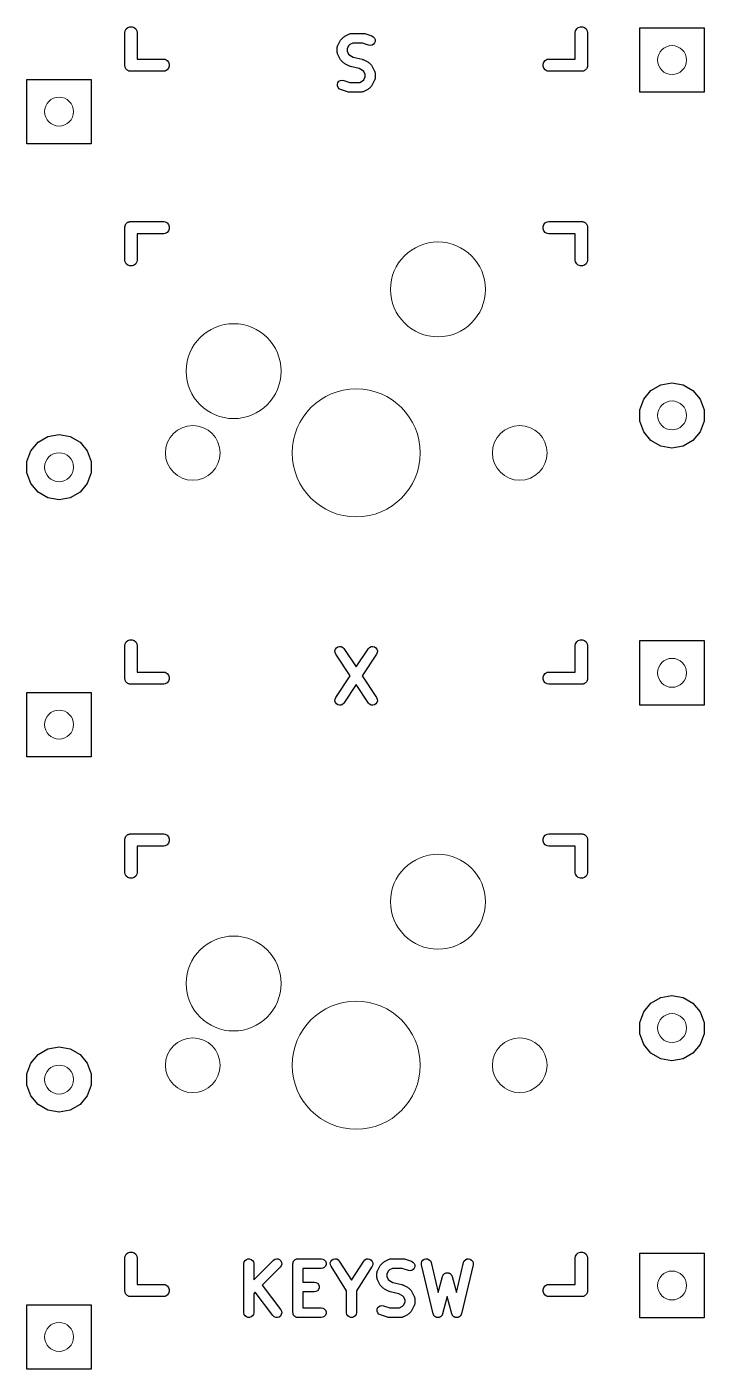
# Model space of a CAD drawing. Header units: millimetres. Extents: x 24 to 207, y 13 to 184.
# Drawn here: x 70.99 to 92.04, y 52.72 to 94.43 of the extents above; entities that cross this region are included whole.
import ezdxf

# ---------------------------------------------------------------- set-up
doc = ezdxf.new("R2010")
doc.units = ezdxf.units.MM
doc.header["$MEASUREMENT"] = 0
doc.layers.get('0').update_dxf_attribs({"lineweight": 0, "true_color": 0xf6921e})
doc.layers.add('PCB', color=7, linetype='Continuous', lineweight=0, true_color=0x38e42f)
doc.layers.add('Silk', color=142, linetype='Continuous')

# ---------------------------------------------------------------- blocks, each defined once
blk = doc.blocks.new('PCB')
at = {"color": 0}
for centre, radius in [((28.974, -25.932), 0.45), ((9.924, -27.535), 0.45), ((21.7, -33.06), 1.475), ((15.35, -35.6), 1.475), ((19.16, -38.14), 1.99), ((28.974, -36.975), 0.45), ((14.08, -38.14), 0.85), ((24.24, -38.14), 0.85), ((9.924, -38.585), 0.45), ((28.974, -44.975), 0.45), ((9.924, -46.585), 0.45), ((21.7, -52.09), 1.475), ((15.35, -54.63), 1.475), ((19.16, -57.17), 1.99), ((28.974, -56.015), 0.45), ((14.08, -57.17), 0.85), ((24.24, -57.17), 0.85), ((9.924, -57.615), 0.45), ((28.974, -64.015), 0.45), ((9.924, -65.615), 0.45)]:
    blk.add_circle(centre, radius, dxfattribs=at)

msp = doc.modelspace()

# ---------------------------------------------------------------- linework, layer by layer
at = {"layer": 'Silk', "linetype": 'Continuous'}
for p, q in [((74.039, 94.258), (74.048, 94.308)), ((74.048, 94.308), (74.082, 94.366)), ((74.082, 94.366), (74.133, 94.409)), ((74.133, 94.409), (74.196, 94.432)), ((74.196, 94.432), (74.264, 94.432)), ((74.264, 94.432), (74.327, 94.409)), ((74.327, 94.409), (74.378, 94.366)), ((74.378, 94.366), (74.412, 94.308)), ((74.412, 94.308), (74.42, 94.258)), ((88.04, 94.258), (88.048, 94.308)), ((88.048, 94.308), (88.082, 94.366)), ((88.082, 94.366), (88.133, 94.409)), ((88.133, 94.409), (88.196, 94.432)), ((88.196, 94.432), (88.264, 94.432)), ((88.264, 94.432), (88.327, 94.409)), ((88.327, 94.409), (88.378, 94.366)), ((88.378, 94.366), (88.412, 94.308)), ((88.412, 94.308), (88.42, 94.258)), ((90.044, 92.4), (90.044, 94.4)), ((90.044, 94.4), (92.044, 94.4)), ((92.044, 94.4), (92.044, 92.4)), ((74.04, 93.275), (74.039, 94.258)), ((74.42, 94.258), (74.42, 93.432)), ((80.658, 93.854), (80.731, 93.999)), ((80.731, 93.999), (80.745, 94.019)), ((80.745, 94.019), (80.759, 94.039)), ((80.759, 94.039), (80.832, 94.112)), ((80.832, 94.112), (80.852, 94.126)), ((80.852, 94.126), (80.872, 94.14)), ((80.872, 94.14), (81.017, 94.213)), ((81.03, 93.879), (80.992, 93.841)), ((81.017, 94.213), (81.025, 94.215)), ((81.025, 94.215), (81.033, 94.22)), ((81.121, 93.924), (81.03, 93.879)), ((81.033, 94.22), (81.05, 94.223)), ((81.05, 94.223), (81.067, 94.228)), ((81.067, 94.228), (81.076, 94.227)), ((81.076, 94.227), (81.085, 94.229)), ((81.085, 94.229), (81.448, 94.229)), ((81.423, 93.924), (81.121, 93.924)), ((81.617, 93.859), (81.423, 93.924)), ((81.448, 94.229), (81.472, 94.224)), ((81.472, 94.224), (81.496, 94.221)), ((81.496, 94.221), (81.714, 94.148)), ((81.67, 93.851), (81.617, 93.859)), ((81.721, 93.862), (81.67, 93.851)), ((81.714, 94.148), (81.76, 94.123)), ((81.767, 93.89), (81.721, 93.862)), ((81.76, 94.123), (81.795, 94.084)), ((81.799, 93.931), (81.767, 93.89)), ((81.795, 94.084), (81.815, 94.034)), ((81.816, 93.981), (81.799, 93.931)), ((81.815, 94.034), (81.816, 93.981)), ((88.039, 93.432), (88.04, 94.258)), ((88.42, 94.258), (88.42, 93.225)), ((80.642, 93.786), (80.644, 93.795)), ((80.642, 93.641), (80.642, 93.786)), ((80.644, 93.632), (80.642, 93.641)), ((80.643, 93.803), (80.648, 93.821)), ((80.644, 93.795), (80.643, 93.803)), ((80.643, 93.623), (80.644, 93.632)), ((80.648, 93.606), (80.643, 93.623)), ((80.648, 93.821), (80.651, 93.838)), ((80.651, 93.589), (80.648, 93.606)), ((80.651, 93.838), (80.656, 93.846)), ((80.656, 93.581), (80.651, 93.589)), ((80.656, 93.846), (80.658, 93.854)), ((80.658, 93.573), (80.656, 93.581)), ((80.731, 93.428), (80.658, 93.573)), ((80.992, 93.841), (80.947, 93.75)), ((80.947, 93.75), (80.947, 93.677)), ((80.947, 93.677), (80.992, 93.586)), ((80.992, 93.586), (81.03, 93.548)), ((81.03, 93.548), (81.138, 93.494)), ((81.138, 93.494), (81.412, 93.426)), ((74.04, 93.208), (74.04, 93.275)), ((74.045, 93.192), (74.04, 93.208)), ((74.048, 93.176), (74.045, 93.192)), ((74.057, 93.161), (74.048, 93.176)), ((74.062, 93.145), (74.057, 93.161)), ((74.073, 93.132), (74.062, 93.145)), ((74.082, 93.117), (74.073, 93.132)), ((74.095, 93.107), (74.082, 93.117)), ((74.106, 93.094), (74.095, 93.107)), ((74.12, 93.085), (74.106, 93.094)), ((74.133, 93.074), (74.12, 93.085)), ((74.149, 93.068), (74.133, 93.074)), ((74.164, 93.06), (74.149, 93.068)), ((74.181, 93.057), (74.164, 93.06)), ((74.196, 93.051), (74.181, 93.057)), ((74.213, 93.051), (74.196, 93.051)), ((75.247, 93.051), (74.213, 93.051)), ((74.213, 93.051), (74.213, 93.051)), ((74.42, 93.432), (75.247, 93.432)), ((75.247, 93.432), (75.296, 93.424)), ((75.296, 93.06), (75.247, 93.051)), ((75.296, 93.424), (75.354, 93.39)), ((75.354, 93.094), (75.296, 93.06)), ((75.354, 93.39), (75.398, 93.338)), ((75.398, 93.145), (75.354, 93.094)), ((75.398, 93.338), (75.42, 93.275)), ((75.42, 93.208), (75.398, 93.145)), ((75.42, 93.275), (75.42, 93.208)), ((80.745, 93.408), (80.731, 93.428)), ((80.759, 93.388), (80.745, 93.408)), ((80.832, 93.315), (80.759, 93.388)), ((80.852, 93.301), (80.832, 93.315)), ((80.872, 93.287), (80.852, 93.301)), ((81.017, 93.214), (80.872, 93.287)), ((81.033, 93.21), (81.017, 93.214)), ((81.048, 93.203), (81.033, 93.21)), ((81.322, 93.134), (81.048, 93.203)), ((81.43, 93.08), (81.322, 93.134)), ((81.412, 93.426), (81.427, 93.419)), ((81.427, 93.419), (81.443, 93.414)), ((81.468, 93.043), (81.43, 93.08)), ((81.443, 93.414), (81.588, 93.342)), ((81.513, 92.952), (81.468, 93.043)), ((81.588, 93.342), (81.608, 93.327)), ((81.608, 93.327), (81.628, 93.313)), ((81.628, 93.313), (81.701, 93.241)), ((81.701, 93.241), (81.715, 93.221)), ((81.715, 93.221), (81.729, 93.201)), ((81.729, 93.201), (81.802, 93.056)), ((81.802, 93.056), (81.804, 93.047)), ((81.804, 93.047), (81.809, 93.04)), ((81.809, 93.04), (81.812, 93.022)), ((87.04, 93.275), (87.062, 93.338)), ((87.04, 93.208), (87.04, 93.275)), ((87.062, 93.145), (87.04, 93.208)), ((87.062, 93.338), (87.106, 93.39)), ((87.106, 93.094), (87.062, 93.145)), ((87.106, 93.39), (87.164, 93.424)), ((87.164, 93.06), (87.106, 93.094)), ((87.164, 93.424), (87.213, 93.432)), ((87.213, 93.051), (87.164, 93.06)), ((87.213, 93.432), (88.039, 93.432)), ((88.247, 93.051), (87.213, 93.051)), ((88.264, 93.051), (88.247, 93.051)), ((88.247, 93.051), (88.247, 93.051)), ((88.279, 93.057), (88.264, 93.051)), ((88.296, 93.06), (88.279, 93.057)), ((88.311, 93.068), (88.296, 93.06)), ((88.327, 93.074), (88.311, 93.068)), ((88.34, 93.085), (88.327, 93.074)), ((88.354, 93.094), (88.34, 93.085)), ((88.365, 93.107), (88.354, 93.094)), ((88.378, 93.117), (88.365, 93.107)), ((88.387, 93.132), (88.378, 93.117)), ((88.398, 93.145), (88.387, 93.132)), ((88.403, 93.161), (88.398, 93.145)), ((88.412, 93.176), (88.403, 93.161)), ((88.415, 93.192), (88.412, 93.176)), ((88.42, 93.208), (88.415, 93.192)), ((88.42, 93.225), (88.42, 93.225)), ((88.42, 93.225), (88.42, 93.208)), ((70.994, 90.797), (70.994, 92.797)), ((70.994, 92.797), (72.994, 92.797)), ((72.994, 92.797), (72.994, 90.797)), ((80.644, 92.647), (80.661, 92.697)), ((80.645, 92.594), (80.644, 92.647)), ((80.661, 92.697), (80.693, 92.739)), ((80.693, 92.739), (80.739, 92.767)), ((80.739, 92.767), (80.79, 92.777)), ((80.79, 92.777), (80.843, 92.769)), ((80.843, 92.769), (81.037, 92.705)), ((81.037, 92.705), (81.339, 92.705)), ((81.339, 92.705), (81.43, 92.75)), ((81.43, 92.75), (81.468, 92.788)), ((81.468, 92.788), (81.513, 92.879)), ((81.513, 92.879), (81.513, 92.952)), ((81.715, 92.61), (81.701, 92.59)), ((81.729, 92.629), (81.715, 92.61)), ((81.802, 92.774), (81.729, 92.629)), ((81.804, 92.783), (81.802, 92.774)), ((81.809, 92.79), (81.804, 92.783)), ((81.812, 92.808), (81.809, 92.79)), ((81.812, 93.022), (81.817, 93.005)), ((81.817, 92.825), (81.812, 92.808)), ((81.817, 93.005), (81.816, 92.996)), ((81.816, 92.996), (81.818, 92.988)), ((81.818, 92.843), (81.816, 92.834)), ((81.816, 92.834), (81.817, 92.825)), ((81.818, 92.988), (81.818, 92.843)), ((80.665, 92.545), (80.645, 92.594)), ((80.7, 92.506), (80.665, 92.545)), ((80.746, 92.48), (80.7, 92.506)), ((80.964, 92.408), (80.746, 92.48)), ((80.988, 92.404), (80.964, 92.408)), ((81.012, 92.4), (80.988, 92.404)), ((81.375, 92.4), (81.012, 92.4)), ((81.384, 92.401), (81.375, 92.4)), ((81.393, 92.401), (81.384, 92.401)), ((81.41, 92.406), (81.393, 92.401)), ((81.427, 92.409), (81.41, 92.406)), ((81.435, 92.414), (81.427, 92.409)), ((81.443, 92.416), (81.435, 92.414)), ((81.588, 92.489), (81.443, 92.416)), ((81.608, 92.503), (81.588, 92.489)), ((81.628, 92.517), (81.608, 92.503)), ((81.701, 92.59), (81.628, 92.517)), ((92.044, 92.4), (90.044, 92.4)), ((72.994, 90.797), (70.994, 90.797)), ((74.04, 87.175), (74.039, 88.209)), ((74.039, 88.209), (74.04, 88.209)), ((74.04, 88.226), (74.045, 88.241)), ((74.04, 88.209), (74.04, 88.226)), ((74.045, 88.241), (74.048, 88.258)), ((74.048, 88.258), (74.057, 88.273)), ((74.057, 88.273), (74.062, 88.289)), ((74.062, 88.289), (74.073, 88.302)), ((74.073, 88.302), (74.082, 88.316)), ((74.082, 88.316), (74.095, 88.327)), ((74.095, 88.327), (74.106, 88.34)), ((74.106, 88.34), (74.12, 88.349)), ((74.12, 88.349), (74.133, 88.36)), ((74.133, 88.36), (74.149, 88.365)), ((74.149, 88.365), (74.164, 88.374)), ((74.164, 88.374), (74.181, 88.377)), ((74.181, 88.377), (74.196, 88.382)), ((74.196, 88.382), (74.213, 88.382)), ((74.213, 88.382), (74.213, 88.382)), ((74.213, 88.382), (75.247, 88.382)), ((75.247, 88.382), (75.296, 88.374)), ((75.296, 88.374), (75.354, 88.34)), ((75.354, 88.044), (75.296, 88.01)), ((75.354, 88.34), (75.398, 88.289)), ((75.398, 88.095), (75.354, 88.044)), ((75.398, 88.289), (75.42, 88.226)), ((75.42, 88.158), (75.398, 88.095)), ((75.42, 88.226), (75.42, 88.158)), ((87.04, 88.226), (87.062, 88.289)), ((87.04, 88.158), (87.04, 88.226)), ((87.062, 88.095), (87.04, 88.158)), ((87.062, 88.289), (87.106, 88.34)), ((87.106, 88.044), (87.062, 88.095)), ((87.106, 88.34), (87.164, 88.374)), ((87.164, 88.01), (87.106, 88.044)), ((87.164, 88.374), (87.213, 88.382)), ((87.213, 88.382), (88.247, 88.382)), ((88.247, 88.382), (88.264, 88.382)), ((88.247, 88.382), (88.247, 88.382)), ((88.264, 88.382), (88.279, 88.377)), ((88.279, 88.377), (88.296, 88.374)), ((88.296, 88.374), (88.311, 88.365)), ((88.311, 88.365), (88.327, 88.36)), ((88.327, 88.36), (88.34, 88.349)), ((88.34, 88.349), (88.354, 88.34)), ((88.354, 88.34), (88.365, 88.327)), ((88.365, 88.327), (88.378, 88.316)), ((88.378, 88.316), (88.387, 88.302)), ((88.387, 88.302), (88.398, 88.289)), ((88.398, 88.289), (88.403, 88.273)), ((88.403, 88.273), (88.412, 88.258)), ((88.412, 88.258), (88.415, 88.241)), ((88.415, 88.241), (88.42, 88.226)), ((88.42, 88.226), (88.42, 88.209)), ((88.42, 88.209), (88.42, 88.209)), ((88.42, 88.209), (88.42, 87.175)), ((75.247, 88.001), (74.42, 88.001)), ((74.42, 88.001), (74.42, 87.175)), ((75.296, 88.01), (75.247, 88.001)), ((87.213, 88.001), (87.164, 88.01)), ((88.04, 88.001), (87.213, 88.001)), ((88.039, 87.175), (88.04, 88.001)), ((74.048, 87.126), (74.04, 87.175)), ((74.082, 87.068), (74.048, 87.126)), ((74.133, 87.024), (74.082, 87.068)), ((74.196, 87.002), (74.133, 87.024)), ((74.264, 87.002), (74.196, 87.002)), ((74.327, 87.024), (74.264, 87.002)), ((74.378, 87.068), (74.327, 87.024)), ((74.412, 87.126), (74.378, 87.068)), ((74.42, 87.175), (74.412, 87.126)), ((88.048, 87.126), (88.039, 87.175)), ((88.082, 87.068), (88.048, 87.126)), ((88.133, 87.024), (88.082, 87.068)), ((88.196, 87.002), (88.133, 87.024)), ((88.264, 87.002), (88.196, 87.002)), ((88.327, 87.024), (88.264, 87.002)), ((88.378, 87.068), (88.327, 87.024)), ((88.412, 87.126), (88.378, 87.068)), ((88.42, 87.175), (88.412, 87.126)), ((90.165, 82.865), (90.391, 83.135)), ((90.391, 83.135), (90.697, 83.311)), ((90.697, 83.311), (91.044, 83.372)), ((91.044, 83.372), (91.391, 83.311)), ((91.391, 83.311), (91.697, 83.135)), ((91.697, 83.135), (91.923, 82.865)), ((90.044, 82.533), (90.165, 82.865)), ((91.923, 82.865), (92.044, 82.533)), ((90.044, 82.181), (90.044, 82.533)), ((90.165, 81.849), (90.044, 82.181)), ((92.044, 82.181), (91.923, 81.849)), ((92.044, 82.533), (92.044, 82.181)), ((71.647, 81.701), (71.994, 81.762)), ((71.994, 81.762), (72.341, 81.701)), ((90.391, 81.579), (90.165, 81.849)), ((91.923, 81.849), (91.697, 81.579)), ((71.115, 81.255), (71.341, 81.525)), ((71.341, 81.525), (71.647, 81.701)), ((72.341, 81.701), (72.647, 81.525)), ((72.647, 81.525), (72.873, 81.255)), ((90.697, 81.403), (90.391, 81.579)), ((91.044, 81.342), (90.697, 81.403)), ((91.391, 81.403), (91.044, 81.342)), ((91.697, 81.579), (91.391, 81.403)), ((70.994, 80.923), (71.115, 81.255)), ((72.873, 81.255), (72.994, 80.923)), ((70.994, 80.571), (70.994, 80.923)), ((71.115, 80.239), (70.994, 80.571)), ((72.994, 80.571), (72.873, 80.239)), ((72.994, 80.923), (72.994, 80.571)), ((71.341, 79.969), (71.115, 80.239)), ((72.873, 80.239), (72.647, 79.969)), ((71.647, 79.793), (71.341, 79.969)), ((71.994, 79.732), (71.647, 79.793)), ((72.341, 79.793), (71.994, 79.732)), ((72.647, 79.969), (72.341, 79.793)), ((74.039, 75.209), (74.048, 75.258)), ((74.04, 74.226), (74.039, 75.209)), ((74.048, 75.258), (74.082, 75.316)), ((74.082, 75.316), (74.133, 75.36)), ((74.133, 75.36), (74.196, 75.382)), ((74.196, 75.382), (74.264, 75.382)), ((74.264, 75.382), (74.327, 75.36)), ((74.327, 75.36), (74.378, 75.316)), ((74.378, 75.316), (74.412, 75.258)), ((74.412, 75.258), (74.42, 75.209)), ((74.42, 75.209), (74.42, 74.382)), ((80.571, 75.043), (80.585, 75.094)), ((80.585, 75.094), (80.617, 75.137)), ((80.617, 75.137), (80.661, 75.166)), ((80.661, 75.166), (80.712, 75.179)), ((80.712, 75.179), (80.765, 75.173)), ((80.765, 75.173), (80.812, 75.149)), ((80.812, 75.149), (80.849, 75.111)), ((80.849, 75.111), (81.23, 74.539)), ((81.23, 74.539), (81.611, 75.111)), ((81.611, 75.111), (81.648, 75.149)), ((81.648, 75.149), (81.695, 75.173)), ((81.695, 75.173), (81.748, 75.179)), ((81.748, 75.179), (81.799, 75.166)), ((81.799, 75.166), (81.843, 75.137)), ((81.843, 75.137), (81.875, 75.094)), ((81.875, 75.094), (81.889, 75.043)), ((88.039, 74.382), (88.04, 75.209)), ((88.04, 75.209), (88.048, 75.258)), ((88.048, 75.258), (88.082, 75.316)), ((88.082, 75.316), (88.133, 75.36)), ((88.133, 75.36), (88.196, 75.382)), ((88.196, 75.382), (88.264, 75.382)), ((88.264, 75.382), (88.327, 75.36)), ((88.327, 75.36), (88.378, 75.316)), ((88.378, 75.316), (88.412, 75.258)), ((88.412, 75.258), (88.42, 75.209)), ((88.42, 75.209), (88.42, 74.175)), ((90.044, 73.357), (90.044, 75.357)), ((90.044, 75.357), (92.044, 75.357)), ((92.044, 75.357), (92.044, 73.357)), ((80.574, 74.991), (80.571, 75.043)), ((80.595, 74.942), (80.574, 74.991)), ((81.047, 74.265), (80.595, 74.942)), ((81.865, 74.942), (81.413, 74.265)), ((81.886, 74.991), (81.865, 74.942)), ((81.889, 75.043), (81.886, 74.991)), ((74.42, 74.382), (75.247, 74.382)), ((75.247, 74.382), (75.296, 74.374)), ((75.296, 74.374), (75.354, 74.34)), ((75.354, 74.34), (75.398, 74.289)), ((75.398, 74.289), (75.42, 74.226)), ((80.595, 73.587), (81.047, 74.265)), ((81.413, 74.265), (81.865, 73.587)), ((87.04, 74.226), (87.062, 74.289)), ((87.062, 74.289), (87.106, 74.34)), ((87.106, 74.34), (87.164, 74.374)), ((87.164, 74.374), (87.213, 74.382)), ((87.213, 74.382), (88.039, 74.382)), ((74.04, 74.158), (74.04, 74.226)), ((74.045, 74.143), (74.04, 74.158)), ((74.048, 74.126), (74.045, 74.143)), ((74.057, 74.111), (74.048, 74.126)), ((74.062, 74.095), (74.057, 74.111)), ((74.073, 74.082), (74.062, 74.095)), ((74.082, 74.068), (74.073, 74.082)), ((74.095, 74.057), (74.082, 74.068)), ((74.106, 74.044), (74.095, 74.057)), ((74.12, 74.035), (74.106, 74.044)), ((74.133, 74.024), (74.12, 74.035)), ((74.149, 74.019), (74.133, 74.024)), ((74.164, 74.01), (74.149, 74.019)), ((74.181, 74.007), (74.164, 74.01)), ((74.196, 74.002), (74.181, 74.007)), ((74.213, 74.002), (74.196, 74.002)), ((74.213, 74.001), (74.213, 74.002)), ((75.247, 74.001), (74.213, 74.001)), ((75.296, 74.01), (75.247, 74.001)), ((75.354, 74.044), (75.296, 74.01)), ((75.398, 74.095), (75.354, 74.044)), ((75.42, 74.158), (75.398, 74.095)), ((75.42, 74.226), (75.42, 74.158)), ((81.23, 73.99), (80.849, 73.418)), ((81.611, 73.418), (81.23, 73.99)), ((87.04, 74.158), (87.04, 74.226)), ((87.062, 74.095), (87.04, 74.158)), ((87.106, 74.044), (87.062, 74.095)), ((87.164, 74.01), (87.106, 74.044)), ((87.213, 74.001), (87.164, 74.01)), ((88.247, 74.001), (87.213, 74.001)), ((88.264, 74.002), (88.247, 74.002)), ((88.247, 74.002), (88.247, 74.001)), ((88.279, 74.007), (88.264, 74.002)), ((88.296, 74.01), (88.279, 74.007)), ((88.311, 74.019), (88.296, 74.01)), ((88.327, 74.024), (88.311, 74.019)), ((88.34, 74.035), (88.327, 74.024)), ((88.354, 74.044), (88.34, 74.035)), ((88.365, 74.057), (88.354, 74.044)), ((88.378, 74.068), (88.365, 74.057)), ((88.387, 74.082), (88.378, 74.068)), ((88.398, 74.095), (88.387, 74.082)), ((88.403, 74.111), (88.398, 74.095)), ((88.412, 74.126), (88.403, 74.111)), ((88.415, 74.143), (88.412, 74.126)), ((88.42, 74.158), (88.415, 74.143)), ((88.42, 74.175), (88.42, 74.175)), ((88.42, 74.175), (88.42, 74.158)), ((70.994, 71.747), (70.994, 73.747)), ((70.994, 73.747), (72.994, 73.747)), ((72.994, 73.747), (72.994, 71.747)), ((80.571, 73.486), (80.574, 73.539)), ((80.585, 73.435), (80.571, 73.486)), ((80.574, 73.539), (80.595, 73.587)), ((80.617, 73.392), (80.585, 73.435)), ((81.875, 73.435), (81.843, 73.392)), ((81.865, 73.587), (81.886, 73.539)), ((81.889, 73.486), (81.875, 73.435)), ((81.886, 73.539), (81.889, 73.486)), ((80.661, 73.363), (80.617, 73.392)), ((80.712, 73.35), (80.661, 73.363)), ((80.765, 73.356), (80.712, 73.35)), ((80.812, 73.38), (80.765, 73.356)), ((80.849, 73.418), (80.812, 73.38)), ((81.648, 73.38), (81.611, 73.418)), ((81.695, 73.356), (81.648, 73.38)), ((81.748, 73.35), (81.695, 73.356)), ((81.799, 73.363), (81.748, 73.35)), ((81.843, 73.392), (81.799, 73.363)), ((92.044, 73.357), (90.044, 73.357)), ((72.994, 71.747), (70.994, 71.747)), ((74.057, 69.243), (74.062, 69.259)), ((74.062, 69.259), (74.073, 69.272)), ((74.073, 69.272), (74.082, 69.286)), ((74.082, 69.286), (74.095, 69.297)), ((74.095, 69.297), (74.106, 69.31)), ((74.106, 69.31), (74.12, 69.319)), ((74.12, 69.319), (74.133, 69.33)), ((74.133, 69.33), (74.149, 69.335)), ((74.149, 69.335), (74.164, 69.344)), ((74.164, 69.344), (74.181, 69.347)), ((74.181, 69.347), (74.196, 69.352)), ((74.196, 69.352), (74.213, 69.352)), ((74.213, 69.352), (74.213, 69.352)), ((74.213, 69.352), (75.247, 69.352)), ((75.247, 69.352), (75.296, 69.344)), ((75.296, 69.344), (75.354, 69.31)), ((75.354, 69.31), (75.398, 69.259)), ((75.398, 69.259), (75.42, 69.196)), ((87.04, 69.196), (87.062, 69.259)), ((87.062, 69.259), (87.106, 69.31)), ((87.106, 69.31), (87.164, 69.344)), ((87.164, 69.344), (87.213, 69.352)), ((87.213, 69.352), (88.247, 69.352)), ((88.247, 69.352), (88.264, 69.352)), ((88.247, 69.352), (88.247, 69.352)), ((88.264, 69.352), (88.279, 69.347)), ((88.279, 69.347), (88.296, 69.344)), ((88.296, 69.344), (88.311, 69.335)), ((88.311, 69.335), (88.327, 69.33)), ((88.327, 69.33), (88.34, 69.319)), ((88.34, 69.319), (88.354, 69.31)), ((88.354, 69.31), (88.365, 69.297)), ((88.365, 69.297), (88.378, 69.286)), ((88.378, 69.286), (88.387, 69.272)), ((88.387, 69.272), (88.398, 69.259)), ((88.398, 69.259), (88.403, 69.243)), ((74.04, 68.145), (74.039, 69.179)), ((74.039, 69.179), (74.04, 69.179)), ((74.04, 69.196), (74.045, 69.211)), ((74.04, 69.179), (74.04, 69.196)), ((74.045, 69.211), (74.048, 69.228)), ((74.048, 69.228), (74.057, 69.243)), ((75.247, 68.971), (74.42, 68.971)), ((74.42, 68.971), (74.42, 68.145)), ((75.296, 68.98), (75.247, 68.971)), ((75.354, 69.014), (75.296, 68.98)), ((75.398, 69.065), (75.354, 69.014)), ((75.42, 69.128), (75.398, 69.065)), ((75.42, 69.196), (75.42, 69.128)), ((87.04, 69.128), (87.04, 69.196)), ((87.062, 69.065), (87.04, 69.128)), ((87.106, 69.014), (87.062, 69.065)), ((87.164, 68.98), (87.106, 69.014)), ((87.213, 68.971), (87.164, 68.98)), ((88.04, 68.971), (87.213, 68.971)), ((88.039, 68.145), (88.04, 68.971)), ((88.403, 69.243), (88.412, 69.228)), ((88.412, 69.228), (88.415, 69.211)), ((88.415, 69.211), (88.42, 69.196)), ((88.42, 69.196), (88.42, 69.179)), ((88.42, 69.179), (88.42, 69.179)), ((88.42, 69.179), (88.42, 68.145)), ((74.048, 68.096), (74.04, 68.145)), ((74.082, 68.038), (74.048, 68.096)), ((74.133, 67.994), (74.082, 68.038)), ((74.378, 68.038), (74.327, 67.994)), ((74.412, 68.096), (74.378, 68.038)), ((74.42, 68.145), (74.412, 68.096)), ((88.048, 68.096), (88.039, 68.145)), ((88.082, 68.038), (88.048, 68.096)), ((88.133, 67.994), (88.082, 68.038)), ((88.378, 68.038), (88.327, 67.994)), ((88.412, 68.096), (88.378, 68.038)), ((88.42, 68.145), (88.412, 68.096)), ((74.196, 67.972), (74.133, 67.994)), ((74.264, 67.972), (74.196, 67.972)), ((74.327, 67.994), (74.264, 67.972)), ((88.196, 67.972), (88.133, 67.994)), ((88.264, 67.972), (88.196, 67.972)), ((88.327, 67.994), (88.264, 67.972)), ((90.391, 64.095), (90.697, 64.271)), ((90.697, 64.271), (91.044, 64.332)), ((91.044, 64.332), (91.391, 64.271)), ((91.391, 64.271), (91.697, 64.095)), ((90.044, 63.493), (90.165, 63.825)), ((90.165, 63.825), (90.391, 64.095)), ((91.697, 64.095), (91.923, 63.825)), ((91.923, 63.825), (92.044, 63.493)), ((90.044, 63.141), (90.044, 63.493)), ((92.044, 63.493), (92.044, 63.141)), ((90.165, 62.809), (90.044, 63.141)), ((92.044, 63.141), (91.923, 62.809)), ((71.341, 62.495), (71.647, 62.671)), ((71.647, 62.671), (71.994, 62.732)), ((71.994, 62.732), (72.341, 62.671)), ((72.341, 62.671), (72.647, 62.495)), ((90.391, 62.539), (90.165, 62.809)), ((91.923, 62.809), (91.697, 62.539)), ((70.994, 61.893), (71.115, 62.225)), ((71.115, 62.225), (71.341, 62.495)), ((72.647, 62.495), (72.873, 62.225)), ((72.873, 62.225), (72.994, 61.893)), ((90.697, 62.363), (90.391, 62.539)), ((91.044, 62.302), (90.697, 62.363)), ((91.391, 62.363), (91.044, 62.302)), ((91.697, 62.539), (91.391, 62.363)), ((70.994, 61.541), (70.994, 61.893)), ((72.994, 61.893), (72.994, 61.541)), ((71.115, 61.209), (70.994, 61.541)), ((72.994, 61.541), (72.873, 61.209)), ((71.341, 60.939), (71.115, 61.209)), ((71.647, 60.763), (71.341, 60.939)), ((72.647, 60.939), (72.341, 60.763)), ((72.873, 61.209), (72.647, 60.939)), ((71.994, 60.702), (71.647, 60.763)), ((72.341, 60.763), (71.994, 60.702)), ((74.082, 56.286), (74.133, 56.33)), ((74.133, 56.33), (74.196, 56.352)), ((74.196, 56.352), (74.264, 56.352)), ((74.264, 56.352), (74.327, 56.33)), ((74.327, 56.33), (74.378, 56.286)), ((88.082, 56.286), (88.133, 56.33)), ((88.133, 56.33), (88.196, 56.352)), ((88.196, 56.352), (88.264, 56.352)), ((88.264, 56.352), (88.327, 56.33)), ((88.327, 56.33), (88.378, 56.286)), ((90.044, 54.317), (90.044, 56.317)), ((90.044, 56.317), (92.044, 56.317)), ((92.044, 56.317), (92.044, 54.317)), ((74.039, 56.179), (74.048, 56.228)), ((74.04, 55.196), (74.039, 56.179)), ((74.048, 56.228), (74.082, 56.286)), ((74.378, 56.286), (74.412, 56.228)), ((74.412, 56.228), (74.42, 56.179)), ((74.42, 56.179), (74.42, 55.352)), ((77.739, 55.997), (77.749, 56.049)), ((77.739, 54.473), (77.739, 55.997)), ((77.749, 56.049), (77.775, 56.095)), ((77.775, 56.095), (77.816, 56.129)), ((77.816, 56.129), (77.865, 56.147)), ((77.865, 56.147), (77.918, 56.147)), ((77.918, 56.147), (77.968, 56.129)), ((77.968, 56.129), (78.008, 56.095)), ((78.008, 56.095), (78.035, 56.049)), ((78.035, 56.049), (78.044, 55.997)), ((78.044, 55.494), (78.655, 56.104)), ((78.044, 55.997), (78.044, 55.494)), ((78.655, 56.104), (78.698, 56.135)), ((78.698, 56.135), (78.749, 56.148)), ((78.749, 56.148), (78.802, 56.144)), ((78.802, 56.144), (78.85, 56.121)), ((78.85, 56.121), (78.887, 56.084)), ((78.901, 55.932), (78.87, 55.889)), ((78.887, 56.084), (78.91, 56.036)), ((78.914, 55.983), (78.901, 55.932)), ((78.91, 56.036), (78.914, 55.983)), ((79.263, 55.997), (79.266, 56.01)), ((79.263, 54.473), (79.263, 55.997)), ((79.266, 56.023), (79.27, 56.036)), ((79.266, 56.01), (79.266, 56.023)), ((79.27, 56.036), (79.273, 56.049)), ((79.273, 56.049), (79.279, 56.06)), ((79.279, 56.06), (79.284, 56.073)), ((79.284, 56.073), (79.292, 56.083)), ((79.292, 56.083), (79.299, 56.095)), ((79.299, 56.095), (79.309, 56.103)), ((79.309, 56.103), (79.318, 56.113)), ((79.318, 56.113), (79.329, 56.12)), ((79.329, 56.12), (79.34, 56.129)), ((79.34, 56.129), (79.352, 56.133)), ((79.352, 56.133), (79.364, 56.14)), ((79.364, 56.14), (79.377, 56.142)), ((79.377, 56.142), (79.389, 56.147)), ((79.389, 56.147), (79.403, 56.147)), ((79.403, 56.147), (79.416, 56.149)), ((79.416, 56.149), (80.141, 56.149)), ((80.141, 56.149), (80.194, 56.14)), ((80.194, 56.14), (80.239, 56.113)), ((80.239, 56.113), (80.273, 56.073)), ((80.273, 55.92), (80.239, 55.88)), ((80.273, 56.073), (80.292, 56.023)), ((80.292, 55.97), (80.273, 55.92)), ((80.292, 56.023), (80.292, 55.97)), ((80.426, 56.017), (80.442, 56.067)), ((80.428, 55.964), (80.426, 56.017)), ((80.448, 55.915), (80.428, 55.964)), ((80.442, 56.067), (80.474, 56.109)), ((80.932, 55.154), (80.448, 55.915)), ((80.474, 56.109), (80.519, 56.137)), ((80.519, 56.137), (80.57, 56.149)), ((80.57, 56.149), (80.623, 56.142)), ((80.623, 56.142), (80.67, 56.117)), ((80.67, 56.117), (80.705, 56.078)), ((80.705, 56.078), (81.085, 55.482)), ((81.085, 55.482), (81.464, 56.078)), ((81.721, 55.915), (81.237, 55.154)), ((81.464, 56.078), (81.5, 56.117)), ((81.5, 56.117), (81.547, 56.142)), ((81.547, 56.142), (81.599, 56.149)), ((81.599, 56.149), (81.651, 56.137)), ((81.651, 56.137), (81.696, 56.109)), ((81.696, 56.109), (81.728, 56.067)), ((81.742, 55.964), (81.721, 55.915)), ((81.728, 56.067), (81.744, 56.017)), ((81.744, 56.017), (81.742, 55.964)), ((81.892, 55.774), (81.965, 55.92)), ((81.965, 55.92), (81.979, 55.939)), ((81.979, 55.939), (81.993, 55.959)), ((81.993, 55.959), (82.066, 56.032)), ((82.066, 56.032), (82.086, 56.046)), ((82.086, 56.046), (82.105, 56.06)), ((82.105, 56.06), (82.25, 56.133)), ((82.25, 56.133), (82.259, 56.135)), ((82.259, 56.135), (82.266, 56.14)), ((82.266, 56.14), (82.284, 56.143)), ((82.284, 56.143), (82.301, 56.148)), ((82.301, 56.148), (82.31, 56.147)), ((82.31, 56.147), (82.319, 56.149)), ((82.319, 56.149), (82.681, 56.149)), ((82.681, 56.149), (82.705, 56.145)), ((82.705, 56.145), (82.73, 56.141)), ((82.73, 56.141), (82.947, 56.069)), ((82.947, 56.069), (82.994, 56.043)), ((82.994, 56.043), (83.029, 56.004)), ((83.029, 56.004), (83.048, 55.955)), ((83.05, 55.902), (83.033, 55.851)), ((83.048, 55.955), (83.05, 55.902)), ((83.256, 56.014), (83.271, 56.065)), ((83.259, 55.961), (83.256, 56.014)), ((83.622, 54.437), (83.259, 55.961)), ((83.271, 56.065), (83.302, 56.107)), ((83.302, 56.107), (83.347, 56.136)), ((83.347, 56.136), (83.398, 56.149)), ((83.398, 56.149), (83.451, 56.143)), ((83.451, 56.143), (83.498, 56.119)), ((83.498, 56.119), (83.534, 56.08)), ((83.534, 56.08), (83.555, 56.032)), ((83.555, 56.032), (83.778, 55.095)), ((84.342, 55.095), (84.565, 56.032)), ((84.862, 55.961), (84.499, 54.437)), ((84.565, 56.032), (84.586, 56.08)), ((84.586, 56.08), (84.623, 56.119)), ((84.623, 56.119), (84.67, 56.143)), ((84.67, 56.143), (84.722, 56.149)), ((84.722, 56.149), (84.774, 56.136)), ((84.774, 56.136), (84.818, 56.107)), ((84.818, 56.107), (84.85, 56.065)), ((84.85, 56.065), (84.865, 56.014)), ((84.865, 56.014), (84.862, 55.961)), ((88.039, 55.352), (88.04, 56.179)), ((88.04, 56.179), (88.048, 56.228)), ((88.048, 56.228), (88.082, 56.286)), ((88.378, 56.286), (88.412, 56.228)), ((88.412, 56.228), (88.42, 56.179)), ((88.42, 56.179), (88.42, 55.145)), ((78.87, 55.889), (78.311, 55.329)), ((80.141, 55.844), (79.568, 55.844)), ((79.568, 55.844), (79.568, 55.423)), ((80.194, 55.853), (80.141, 55.844)), ((80.239, 55.88), (80.194, 55.853)), ((81.876, 55.706), (81.877, 55.715)), ((81.876, 55.561), (81.876, 55.706)), ((81.877, 55.552), (81.876, 55.561)), ((81.877, 55.724), (81.882, 55.741)), ((81.877, 55.715), (81.877, 55.724)), ((81.877, 55.544), (81.877, 55.552)), ((81.882, 55.527), (81.877, 55.544)), ((81.882, 55.741), (81.885, 55.758)), ((81.885, 55.509), (81.882, 55.527)), ((81.885, 55.758), (81.889, 55.766)), ((81.889, 55.501), (81.885, 55.509)), ((81.889, 55.766), (81.892, 55.774)), ((81.892, 55.493), (81.889, 55.501)), ((81.965, 55.348), (81.892, 55.493)), ((82.226, 55.761), (82.181, 55.67)), ((82.181, 55.67), (82.181, 55.597)), ((82.181, 55.597), (82.226, 55.506)), ((82.264, 55.799), (82.226, 55.761)), ((82.226, 55.506), (82.264, 55.469)), ((82.355, 55.844), (82.264, 55.799)), ((82.657, 55.844), (82.355, 55.844)), ((82.851, 55.779), (82.657, 55.844)), ((82.903, 55.772), (82.851, 55.779)), ((82.955, 55.782), (82.903, 55.772)), ((83, 55.81), (82.955, 55.782)), ((83.033, 55.851), (83, 55.81)), ((83.778, 55.095), (83.913, 55.6)), ((83.913, 55.6), (83.919, 55.613)), ((83.919, 55.613), (83.922, 55.626)), ((83.922, 55.626), (83.93, 55.636)), ((83.93, 55.636), (83.935, 55.648)), ((83.935, 55.648), (83.945, 55.658)), ((83.945, 55.658), (83.953, 55.669)), ((83.953, 55.669), (83.963, 55.677)), ((83.963, 55.677), (83.973, 55.686)), ((83.973, 55.686), (83.985, 55.692)), ((83.985, 55.692), (83.996, 55.699)), ((83.996, 55.699), (84.009, 55.703)), ((84.009, 55.703), (84.021, 55.708)), ((84.021, 55.708), (84.034, 55.709)), ((84.034, 55.709), (84.047, 55.713)), ((84.047, 55.713), (84.06, 55.712)), ((84.06, 55.712), (84.073, 55.713)), ((84.073, 55.713), (84.086, 55.709)), ((84.086, 55.709), (84.1, 55.708)), ((84.1, 55.708), (84.112, 55.703)), ((84.112, 55.703), (84.125, 55.699)), ((84.125, 55.699), (84.136, 55.692)), ((84.136, 55.692), (84.148, 55.686)), ((84.148, 55.686), (84.157, 55.677)), ((84.157, 55.677), (84.168, 55.669)), ((84.168, 55.669), (84.176, 55.658)), ((84.176, 55.658), (84.185, 55.648)), ((84.185, 55.648), (84.191, 55.636)), ((84.191, 55.636), (84.198, 55.626)), ((84.198, 55.626), (84.202, 55.613)), ((84.202, 55.613), (84.208, 55.6)), ((84.208, 55.6), (84.342, 55.095)), ((74.04, 55.128), (74.04, 55.196)), ((74.045, 55.113), (74.04, 55.128)), ((74.048, 55.096), (74.045, 55.113)), ((74.057, 55.081), (74.048, 55.096)), ((74.062, 55.065), (74.057, 55.081)), ((74.073, 55.052), (74.062, 55.065)), ((74.42, 55.352), (75.247, 55.352)), ((75.247, 55.352), (75.296, 55.344)), ((75.296, 55.344), (75.354, 55.31)), ((75.354, 55.31), (75.398, 55.259)), ((75.398, 55.065), (75.354, 55.014)), ((75.398, 55.259), (75.42, 55.196)), ((75.42, 55.128), (75.398, 55.065)), ((75.42, 55.196), (75.42, 55.128)), ((78.093, 55.111), (78.044, 55.063)), ((78.641, 54.381), (78.093, 55.111)), ((78.311, 55.329), (78.884, 54.564)), ((79.568, 55.423), (79.924, 55.423)), ((79.924, 55.118), (79.568, 55.118)), ((79.568, 55.118), (79.568, 54.625)), ((79.924, 55.423), (79.976, 55.414)), ((79.976, 55.128), (79.924, 55.118)), ((79.976, 55.414), (80.022, 55.388)), ((80.022, 55.154), (79.976, 55.128)), ((80.022, 55.388), (80.056, 55.347)), ((80.056, 55.195), (80.022, 55.154)), ((80.056, 55.347), (80.074, 55.297)), ((80.074, 55.244), (80.056, 55.195)), ((80.074, 55.297), (80.074, 55.244)), ((80.932, 54.473), (80.932, 55.154)), ((81.237, 55.154), (81.237, 54.473)), ((81.979, 55.328), (81.965, 55.348)), ((81.993, 55.308), (81.979, 55.328)), ((82.066, 55.236), (81.993, 55.308)), ((82.086, 55.222), (82.066, 55.236)), ((82.105, 55.207), (82.086, 55.222)), ((82.25, 55.135), (82.105, 55.207)), ((82.266, 55.13), (82.25, 55.135)), ((82.264, 55.469), (82.372, 55.415)), ((82.282, 55.123), (82.266, 55.13)), ((82.556, 55.054), (82.282, 55.123)), ((82.372, 55.415), (82.646, 55.346)), ((82.646, 55.346), (82.661, 55.339)), ((82.661, 55.339), (82.677, 55.335)), ((82.677, 55.335), (82.822, 55.262)), ((82.822, 55.262), (82.842, 55.247)), ((82.842, 55.247), (82.862, 55.233)), ((82.862, 55.233), (82.934, 55.161)), ((82.934, 55.161), (82.948, 55.141)), ((82.948, 55.141), (82.963, 55.121)), ((82.963, 55.121), (83.035, 54.976)), ((87.04, 55.196), (87.062, 55.259)), ((87.04, 55.128), (87.04, 55.196)), ((87.062, 55.065), (87.04, 55.128)), ((87.062, 55.259), (87.106, 55.31)), ((87.106, 55.014), (87.062, 55.065)), ((87.106, 55.31), (87.164, 55.344)), ((87.164, 55.344), (87.213, 55.352)), ((87.213, 55.352), (88.039, 55.352)), ((88.398, 55.065), (88.387, 55.052)), ((88.403, 55.081), (88.398, 55.065)), ((88.412, 55.096), (88.403, 55.081)), ((88.415, 55.113), (88.412, 55.096)), ((88.42, 55.128), (88.415, 55.113)), ((88.42, 55.145), (88.42, 55.145)), ((88.42, 55.145), (88.42, 55.128)), ((70.994, 52.717), (70.994, 54.717)), ((70.994, 54.717), (72.994, 54.717)), ((72.994, 54.717), (72.994, 52.717)), ((74.082, 55.038), (74.073, 55.052)), ((74.095, 55.027), (74.082, 55.038)), ((74.106, 55.014), (74.095, 55.027)), ((74.12, 55.005), (74.106, 55.014)), ((74.133, 54.994), (74.12, 55.005)), ((74.149, 54.989), (74.133, 54.994)), ((74.164, 54.98), (74.149, 54.989)), ((74.181, 54.977), (74.164, 54.98)), ((74.196, 54.972), (74.181, 54.977)), ((74.213, 54.972), (74.196, 54.972)), ((74.213, 54.971), (74.213, 54.972)), ((75.247, 54.971), (74.213, 54.971)), ((75.296, 54.98), (75.247, 54.971)), ((75.354, 55.014), (75.296, 54.98)), ((78.044, 55.063), (78.044, 54.473)), ((81.894, 54.618), (81.927, 54.659)), ((81.927, 54.659), (81.972, 54.687)), ((81.972, 54.687), (82.024, 54.697)), ((82.024, 54.697), (82.076, 54.69)), ((82.076, 54.69), (82.271, 54.625)), ((82.664, 55), (82.556, 55.054)), ((82.573, 54.625), (82.664, 54.67)), ((82.701, 54.963), (82.664, 55)), ((82.664, 54.67), (82.701, 54.708)), ((82.747, 54.872), (82.701, 54.963)), ((82.701, 54.708), (82.747, 54.799)), ((82.747, 54.799), (82.747, 54.872)), ((83.035, 54.695), (82.963, 54.55)), ((83.035, 54.976), (83.038, 54.968)), ((83.038, 54.703), (83.035, 54.695)), ((83.038, 54.968), (83.042, 54.96)), ((83.042, 54.711), (83.038, 54.703)), ((83.042, 54.96), (83.045, 54.943)), ((83.045, 54.728), (83.042, 54.711)), ((83.045, 54.943), (83.051, 54.925)), ((83.051, 54.745), (83.045, 54.728)), ((83.051, 54.925), (83.05, 54.917)), ((83.05, 54.917), (83.052, 54.908)), ((83.052, 54.763), (83.05, 54.754)), ((83.05, 54.754), (83.051, 54.745)), ((83.052, 54.908), (83.052, 54.763)), ((84.06, 54.97), (83.917, 54.433)), ((84.203, 54.433), (84.06, 54.97)), ((87.164, 54.98), (87.106, 55.014)), ((87.213, 54.971), (87.164, 54.98)), ((88.247, 54.971), (87.213, 54.971)), ((88.264, 54.972), (88.247, 54.972)), ((88.247, 54.972), (88.247, 54.971)), ((88.279, 54.977), (88.264, 54.972)), ((88.296, 54.98), (88.279, 54.977)), ((88.311, 54.989), (88.296, 54.98)), ((88.327, 54.994), (88.311, 54.989)), ((88.34, 55.005), (88.327, 54.994)), ((88.354, 55.014), (88.34, 55.005)), ((88.365, 55.027), (88.354, 55.014)), ((88.378, 55.038), (88.365, 55.027)), ((88.387, 55.052), (88.378, 55.038)), ((77.749, 54.42), (77.739, 54.473)), ((77.775, 54.375), (77.749, 54.42)), ((77.816, 54.341), (77.775, 54.375)), ((77.865, 54.322), (77.816, 54.341)), ((77.918, 54.322), (77.865, 54.322)), ((77.968, 54.341), (77.918, 54.322)), ((78.008, 54.375), (77.968, 54.341)), ((78.035, 54.42), (78.008, 54.375)), ((78.044, 54.473), (78.035, 54.42)), ((78.679, 54.345), (78.641, 54.381)), ((78.728, 54.324), (78.679, 54.345)), ((78.781, 54.321), (78.728, 54.324)), ((78.831, 54.337), (78.781, 54.321)), ((78.874, 54.368), (78.831, 54.337)), ((78.903, 54.413), (78.874, 54.368)), ((78.884, 54.564), (78.908, 54.517)), ((78.915, 54.464), (78.903, 54.413)), ((78.908, 54.517), (78.915, 54.464)), ((79.266, 54.459), (79.263, 54.473)), ((79.266, 54.446), (79.266, 54.459)), ((79.27, 54.434), (79.266, 54.446)), ((79.273, 54.42), (79.27, 54.434)), ((79.279, 54.409), (79.273, 54.42)), ((79.284, 54.396), (79.279, 54.409)), ((79.292, 54.386), (79.284, 54.396)), ((79.299, 54.375), (79.292, 54.386)), ((79.309, 54.366), (79.299, 54.375)), ((79.318, 54.356), (79.309, 54.366)), ((79.329, 54.349), (79.318, 54.356)), ((79.34, 54.341), (79.329, 54.349)), ((79.352, 54.336), (79.34, 54.341)), ((79.364, 54.329), (79.352, 54.336)), ((79.377, 54.327), (79.364, 54.329)), ((79.389, 54.322), (79.377, 54.327)), ((79.403, 54.322), (79.389, 54.322)), ((79.416, 54.32), (79.403, 54.322)), ((80.141, 54.32), (79.416, 54.32)), ((79.568, 54.625), (80.141, 54.625)), ((80.141, 54.625), (80.194, 54.616)), ((80.194, 54.329), (80.141, 54.32)), ((80.194, 54.616), (80.239, 54.589)), ((80.239, 54.356), (80.194, 54.329)), ((80.239, 54.589), (80.273, 54.549)), ((80.273, 54.396), (80.239, 54.356)), ((80.273, 54.549), (80.292, 54.499)), ((80.292, 54.446), (80.273, 54.396)), ((80.292, 54.499), (80.292, 54.446)), ((80.942, 54.42), (80.932, 54.473)), ((80.968, 54.375), (80.942, 54.42)), ((81.009, 54.341), (80.968, 54.375)), ((81.058, 54.322), (81.009, 54.341)), ((81.111, 54.322), (81.058, 54.322)), ((81.161, 54.341), (81.111, 54.322)), ((81.202, 54.375), (81.161, 54.341)), ((81.228, 54.42), (81.202, 54.375)), ((81.237, 54.473), (81.228, 54.42)), ((81.878, 54.567), (81.894, 54.618)), ((81.879, 54.515), (81.878, 54.567)), ((81.898, 54.465), (81.879, 54.515)), ((81.934, 54.426), (81.898, 54.465)), ((81.98, 54.401), (81.934, 54.426)), ((82.198, 54.328), (81.98, 54.401)), ((82.222, 54.324), (82.198, 54.328)), ((82.246, 54.32), (82.222, 54.324)), ((82.609, 54.32), (82.246, 54.32)), ((82.271, 54.625), (82.573, 54.625)), ((82.618, 54.322), (82.609, 54.32)), ((82.626, 54.321), (82.618, 54.322)), ((82.643, 54.326), (82.626, 54.321)), ((82.661, 54.329), (82.643, 54.326)), ((82.669, 54.334), (82.661, 54.329)), ((82.677, 54.336), (82.669, 54.334)), ((82.822, 54.409), (82.677, 54.336)), ((82.842, 54.423), (82.822, 54.409)), ((82.862, 54.437), (82.842, 54.423)), ((82.934, 54.51), (82.862, 54.437)), ((82.948, 54.53), (82.934, 54.51)), ((82.963, 54.55), (82.948, 54.53)), ((83.628, 54.423), (83.622, 54.437)), ((83.632, 54.408), (83.628, 54.423)), ((83.638, 54.399), (83.632, 54.408)), ((83.643, 54.389), (83.638, 54.399)), ((83.653, 54.377), (83.643, 54.389)), ((83.662, 54.365), (83.653, 54.377)), ((83.671, 54.358), (83.662, 54.365)), ((83.679, 54.35), (83.671, 54.358)), ((83.693, 54.343), (83.679, 54.35)), ((83.706, 54.334), (83.693, 54.343)), ((83.717, 54.332), (83.706, 54.334)), ((83.726, 54.327), (83.717, 54.332)), ((83.742, 54.325), (83.726, 54.327)), ((83.757, 54.321), (83.742, 54.325)), ((83.768, 54.322), (83.757, 54.321)), ((83.779, 54.32), (83.768, 54.322)), ((83.794, 54.324), (83.779, 54.32)), ((83.81, 54.325), (83.794, 54.324)), ((83.82, 54.33), (83.81, 54.325)), ((83.831, 54.333), (83.82, 54.33)), ((83.843, 54.341), (83.831, 54.333)), ((83.858, 54.348), (83.843, 54.341)), ((83.865, 54.356), (83.858, 54.348)), ((83.875, 54.362), (83.865, 54.356)), ((83.884, 54.374), (83.875, 54.362)), ((83.895, 54.385), (83.884, 54.374)), ((83.9, 54.395), (83.895, 54.385)), ((83.906, 54.404), (83.9, 54.395)), ((83.911, 54.419), (83.906, 54.404)), ((83.917, 54.433), (83.911, 54.419)), ((84.21, 54.419), (84.203, 54.433)), ((84.214, 54.404), (84.21, 54.419)), ((84.221, 54.395), (84.214, 54.404)), ((84.226, 54.385), (84.221, 54.395)), ((84.237, 54.374), (84.226, 54.385)), ((84.246, 54.362), (84.237, 54.374)), ((84.255, 54.356), (84.246, 54.362)), ((84.263, 54.348), (84.255, 54.356)), ((84.277, 54.341), (84.263, 54.348)), ((84.29, 54.333), (84.277, 54.341)), ((84.301, 54.33), (84.29, 54.333)), ((84.311, 54.325), (84.301, 54.33)), ((84.326, 54.324), (84.311, 54.325)), ((84.342, 54.32), (84.326, 54.324)), ((84.353, 54.322), (84.342, 54.32)), ((84.364, 54.321), (84.353, 54.322)), ((84.379, 54.325), (84.364, 54.321)), ((84.394, 54.327), (84.379, 54.325)), ((84.404, 54.332), (84.394, 54.327)), ((84.415, 54.334), (84.404, 54.332)), ((84.428, 54.343), (84.415, 54.334)), ((84.441, 54.35), (84.428, 54.343)), ((84.449, 54.358), (84.441, 54.35)), ((84.458, 54.365), (84.449, 54.358)), ((84.467, 54.377), (84.458, 54.365)), ((84.478, 54.389), (84.467, 54.377)), ((84.482, 54.399), (84.478, 54.389)), ((84.489, 54.408), (84.482, 54.399)), ((84.493, 54.423), (84.489, 54.408)), ((84.499, 54.437), (84.493, 54.423)), ((92.044, 54.317), (90.044, 54.317)), ((72.994, 52.717), (70.994, 52.717))]:
    msp.add_line(p, q, dxfattribs=at)

# ---------------------------------------------------------------- block references
at = {"layer": 'PCB'}
msp.add_blockref('PCB', (62.071, 119.332), dxfattribs=at)

doc.saveas('drawing.dxf')
